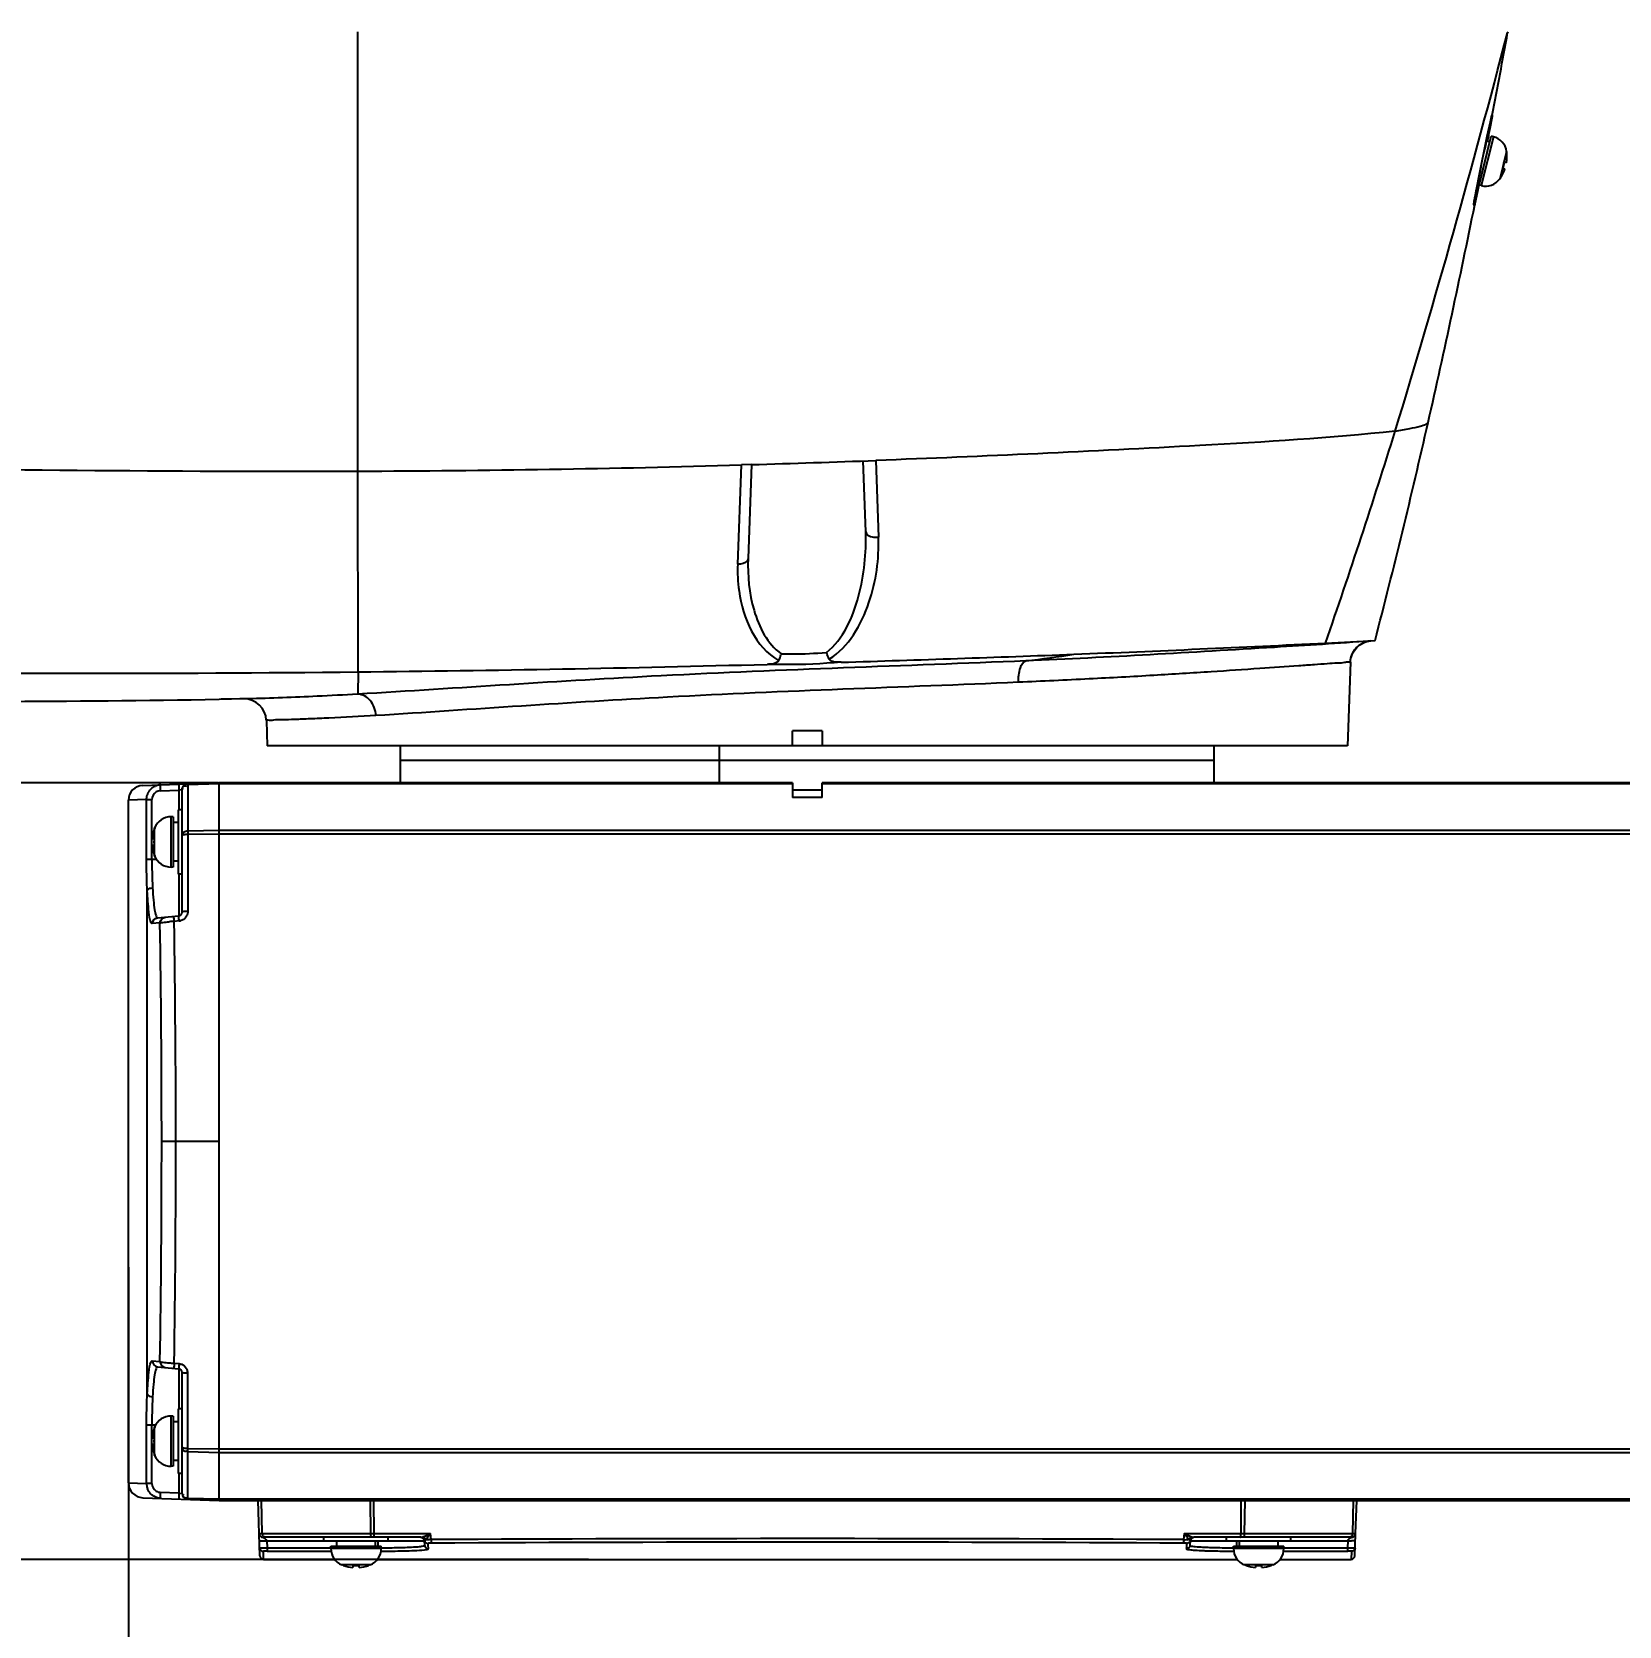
# Model space of a CAD drawing. Header units: millimetres. Extents: x 4086 to 8300, y 123 to 1549.
# Drawn here: x 6800.2 to 6864.6, y 948.4 to 1013.1 of the extents above; entities that cross this region are included whole.
import ezdxf

# ---------------------------------------------------------------- set-up
doc = ezdxf.new("R2010")
doc.units = ezdxf.units.MM
doc.layers.add('02___PRT_ALL_AXES', color=7, linetype='Continuous')
doc.layers.add('轮廓实线层', color=7, linetype='Continuous', lineweight=30)
doc.styles.add('思源黑', font='SourceHanSansCN-Normal.ttf')
doc.dimstyles.new('尺寸标注_3_10比例', dxfattribs={"dimtxt": 7, "dimasz": 6, "dimexe": 2, "dimexo": 1.5, "dimgap": 1, "dimtad": 1, "dimdec": 1, "dimlfac": 3.333333, "dimdsep": 46, "dimtxsty": '思源黑', "dimcen": 0.09, "dimadec": 0, "dimazin": 0, "dimtp": 0.01, "dimtm": 0.01, "dimtfac": 1, "dimtdec": 1, "dimtofl": 0, "dimtmove": 0, "dimatfit": 3, "dimfxl": 0, "dimtolj": 1, "dimarcsym": 0})

# ---------------------------------------------------------------- blocks, each defined once
blk = doc.blocks.new('*D2682')
at = {"layer": 'Defpoints', "color": 0}
for p in [(6600.596, 1170.284), (6687.992, 1170.284), (6899.744, 839.534)]:
    blk.add_point(p, dxfattribs=at)
at = {"layer": '轮廓实线层', "color": 0, "lineweight": -2}
for p, q in [((6686.492, 1170.284), (6598.596, 1170.284)), ((6600.596, 845.534), (6600.596, 1164.284)), ((6898.244, 839.534), (6598.596, 839.534))]:
    blk.add_line(p, q, dxfattribs=at)
at = {"layer": '轮廓实线层', "color": 0}
for points in [[(6601.596, 1164.284), (6599.596, 1164.284), (6600.596, 1170.284)], [(6599.596, 845.534), (6601.596, 845.534), (6600.596, 839.534)]]:
    blk.add_solid(points, dxfattribs=at)
at = {"layer": '轮廓实线层', "color": 0, "insert": (6595.97, 1004.909), "char_height": 7, "attachment_point": 5, "rotation": 90, "style": '思源黑'}
blk.add_mtext('\\A1;\\A1;1099.5', dxfattribs=at)
blk = doc.blocks.new('*D2683')
at = {"layer": 'Defpoints', "color": 0}
for p in [(6815.686, 951.141), (6795.23, 839.534), (6924.686, 839.534)]:
    blk.add_point(p, dxfattribs=at)
at = {"layer": '轮廓实线层', "color": 0, "lineweight": -2}
for p, q in [((6814.186, 951.141), (6793.23, 951.141)), ((6795.23, 945.141), (6795.23, 845.534)), ((6923.186, 839.534), (6793.23, 839.534))]:
    blk.add_line(p, q, dxfattribs=at)
at = {"layer": '轮廓实线层', "color": 0}
for points in [[(6796.23, 945.141), (6794.23, 945.141), (6795.23, 951.141)], [(6794.23, 845.534), (6796.23, 845.534), (6795.23, 839.534)]]:
    blk.add_solid(points, dxfattribs=at)
at = {"layer": '轮廓实线层', "color": 0, "insert": (6790.599, 897.943), "char_height": 7, "attachment_point": 5, "rotation": 90, "style": '思源黑'}
blk.add_mtext('\\A1;372', dxfattribs=at)
blk = doc.blocks.new('*D2684')
at = {"layer": 'Defpoints', "color": 0}
for p in [(6794.899, 982.634), (6809.269, 982.634), (6824.264, 951.141)]:
    blk.add_point(p, dxfattribs=at)
at = {"layer": '轮廓实线层', "color": 0, "lineweight": -2}
for p, q in [((6807.769, 982.634), (6792.899, 982.634)), ((6794.899, 957.141), (6794.899, 976.634)), ((6822.764, 951.141), (6792.899, 951.141))]:
    blk.add_line(p, q, dxfattribs=at)
at = {"layer": '轮廓实线层', "color": 0}
for points in [[(6795.899, 976.634), (6793.899, 976.634), (6794.899, 982.634)], [(6793.899, 957.141), (6795.899, 957.141), (6794.899, 951.141)]]:
    blk.add_solid(points, dxfattribs=at)
at = {"layer": '轮廓实线层', "color": 0, "insert": (6790.273, 966.887), "char_height": 7, "attachment_point": 5, "rotation": 90, "style": '思源黑'}
blk.add_mtext('\\A1;105', dxfattribs=at)
blk = doc.blocks.new('*D2685')
at = {"layer": 'Defpoints', "color": 0}
for p in [(6804.115, 964.485), (6696.644, 813.284), (6804.115, 795.681)]:
    blk.add_point(p, dxfattribs=at)
at = {"layer": '轮廓实线层', "color": 0, "lineweight": -2}
for p, q in [((6804.115, 962.985), (6804.115, 793.681)), ((6696.644, 811.784), (6696.644, 793.681)), ((6702.644, 795.681), (6798.115, 795.681))]:
    blk.add_line(p, q, dxfattribs=at)
at = {"layer": '轮廓实线层', "color": 0}
for points in [[(6702.644, 796.681), (6702.644, 794.681), (6696.644, 795.681)], [(6798.115, 794.681), (6798.115, 796.681), (6804.115, 795.681)]]:
    blk.add_solid(points, dxfattribs=at)
at = {"layer": '轮廓实线层', "color": 0, "insert": (6750.379, 800.312), "char_height": 7, "attachment_point": 5, "style": '思源黑'}
blk.add_mtext('\\A1;358.2', dxfattribs=at)
blk = doc.blocks.new('*D2687')
at = {"layer": 'Defpoints', "color": 0}
for p in [(6685.772, 959.684), (6655.001, 839.534), (6899.744, 839.534)]:
    blk.add_point(p, dxfattribs=at)
at = {"layer": '轮廓实线层', "color": 0, "lineweight": -2}
for p, q in [((6684.272, 959.684), (6653.001, 959.684)), ((6655.001, 953.684), (6655.001, 845.534)), ((6898.244, 839.534), (6653.001, 839.534))]:
    blk.add_line(p, q, dxfattribs=at)
at = {"layer": '轮廓实线层', "color": 0}
for points in [[(6656.001, 953.684), (6654.001, 953.684), (6655.001, 959.684)], [(6654.001, 845.534), (6656.001, 845.534), (6655.001, 839.534)]]:
    blk.add_solid(points, dxfattribs=at)
at = {"layer": '轮廓实线层', "color": 0, "insert": (6650.375, 899.609), "char_height": 7, "attachment_point": 5, "rotation": 90, "style": '思源黑'}
blk.add_mtext('\\A1;400.5', dxfattribs=at)

msp = doc.modelspace()

# ---------------------------------------------------------------- linework, layer by layer
for p, q in [((6813.413, 995.271), (6813.413, 1013.084)), ((6860.042, 1013.083), (6860.032, 1013.046)), ((6859.214, 1008.852), (6859.338, 1009.435)), ((6859.3, 1009.26), (6859.284, 1009.181)), ((6859.407, 1009.656), (6859.313, 1009.164)), ((6859.338, 1009.435), (6859.366, 1009.565)), ((6859.366, 1009.565), (6859.382, 1009.633)), ((6859.416, 1009.7), (6859.407, 1009.656)), ((6858.868, 1007.174), (6859.214, 1008.852)), ((6858.879, 1006.872), (6859.372, 1008.852)), ((6859.46, 1008.83), (6858.966, 1006.85)), ((6859.315, 1008.623), (6859.173, 1008.658)), ((6859.207, 1008.652), (6859.214, 1008.688)), ((6859.256, 1008.868), (6859.213, 1008.642)), ((6859.266, 1008.92), (6859.256, 1008.868)), ((6859.313, 1009.164), (6859.266, 1008.92)), ((6859.46, 1008.83), (6859.372, 1008.852)), ((6859.997, 1008.239), (6859.889, 1007.803)), ((6860.006, 1008.168), (6859.997, 1008.239)), ((6860.006, 1008.168), (6860.001, 1008.169)), ((6859.827, 1007.556), (6859.72, 1007.126)), ((6859.837, 1007.608), (6859.827, 1007.556)), ((6859.858, 1007.679), (6859.837, 1007.608)), ((6859.846, 1007.551), (6859.928, 1007.53)), ((6859.873, 1007.754), (6859.858, 1007.679)), ((6859.889, 1007.803), (6859.873, 1007.754)), ((6859.99, 1007.778), (6859.908, 1007.798)), ((6858.812, 1006.605), (6858.712, 1006.107)), ((6858.733, 1006.481), (6858.762, 1006.636)), ((6858.762, 1006.636), (6858.798, 1006.824)), ((6858.798, 1006.824), (6858.868, 1007.174)), ((6858.866, 1006.875), (6858.812, 1006.605)), ((6858.936, 1007.101), (6858.857, 1007.12)), ((6858.966, 1006.85), (6858.879, 1006.872)), ((6858.881, 1007.008), (6858.901, 1007.104)), ((6859.718, 1007.12), (6859.76, 1007.178)), ((6859.72, 1007.126), (6859.718, 1007.119)), ((6859.754, 1007.18), (6859.759, 1007.178)), ((6858.693, 1006.256), (6858.71, 1006.355)), ((6858.712, 1006.107), (6858.704, 1006.067)), ((6858.71, 1006.355), (6858.733, 1006.481)), ((6834.01, 992.814), (6833.91, 995.685)), ((6834.42, 995.703), (6834.528, 992.599)), ((6813.423, 987.133), (6813.413, 995.271)), ((6828.827, 991.494), (6828.968, 995.524)), ((6829.373, 995.535), (6828.973, 995.523)), ((6829.373, 995.535), (6829.24, 991.725)), ((6852.656, 988.3), (6854.436, 988.391)), ((6854.436, 988.391), (6854.661, 988.403)), ((6853.664, 987.523), (6853.545, 984.134)), ((6853.664, 987.523), (6853.672, 987.618)), ((6853.672, 987.618), (6853.697, 987.736)), ((6813.423, 987.133), (6813.413, 986.225)), ((6808.81, 986.034), (6807.787, 986.016)), ((6808.635, 986.031), (6807.881, 986.018)), ((6808.709, 986.032), (6808.635, 986.031)), ((6808.791, 986.034), (6808.709, 986.032)), ((6808.956, 986.037), (6808.791, 986.034)), ((6809.706, 985.165), (6809.742, 984.134)), ((6831.044, 984.134), (6831.044, 984.734)), ((6832.244, 984.734), (6831.044, 984.734)), ((6832.244, 984.734), (6832.244, 984.134)), ((6853.545, 984.134), (6809.742, 984.134)), ((6804.694, 982.525), (6805.409, 982.55)), ((6805.417, 982.311), (6806.157, 982.337)), ((6805.43, 982.551), (6806.478, 982.588)), ((6806.294, 982.35), (6806.157, 982.337)), ((6806.157, 982.337), (6806.157, 981.539)), ((6806.294, 977.385), (6806.294, 982.35)), ((6807.794, 982.634), (6806.525, 982.589)), ((6807.794, 982.592), (6806.525, 982.554)), ((6806.525, 982.589), (6806.525, 977.42)), ((6807.794, 953.534), (6807.794, 982.634)), ((6831.044, 982.634), (6807.794, 982.634)), ((6831.044, 982.592), (6807.794, 982.592)), ((6831.044, 982.634), (6831.044, 982.034)), ((6832.244, 982.334), (6831.044, 982.334)), ((6832.244, 982.034), (6831.044, 982.034)), ((6832.244, 982.034), (6832.244, 982.634)), ((6963.794, 982.634), (6832.244, 982.634)), ((6963.794, 982.592), (6832.244, 982.592)), ((6804.848, 981.951), (6804.115, 981.926)), ((6804.115, 954.242), (6804.115, 981.926)), ((6804.848, 979.518), (6804.848, 981.951)), ((6804.848, 981.951), (6805.066, 981.951)), ((6805.066, 979.518), (6805.066, 981.951)), ((6806.144, 978.929), (6806.144, 981.539)), ((6806.294, 981.539), (6806.144, 981.539)), ((6805.156, 980.744), (6805.151, 980.744)), ((6805.176, 979.657), (6805.176, 980.811)), ((6805.841, 979.214), (6805.841, 981.254)), ((6805.931, 981.254), (6805.841, 981.254)), ((6805.931, 981.254), (6805.931, 979.214)), ((6806.144, 981.018), (6805.931, 981.018)), ((6805.156, 980.361), (6805.072, 980.361)), ((6805.072, 980.106), (6805.156, 980.106)), ((6807.794, 980.7), (6806.525, 980.668)), ((6807.794, 980.545), (6806.525, 980.536)), ((6963.794, 980.7), (6807.794, 980.7)), ((6963.794, 980.545), (6807.794, 980.545)), ((6805.27, 979.518), (6804.848, 979.518)), ((6805.15, 979.724), (6805.156, 979.724)), ((6806.144, 979.449), (6805.931, 979.449)), ((6805.931, 979.214), (6805.841, 979.214)), ((6806.294, 978.929), (6806.144, 978.929)), ((6806.157, 978.929), (6806.157, 977.236)), ((6804.875, 957.851), (6804.875, 978.257)), ((6805.394, 976.949), (6805.078, 976.921)), ((6805.296, 977.161), (6806.157, 977.236)), ((6806.169, 977.03), (6805.969, 977.012)), ((6807.794, 968.084), (6805.463, 968.084)), ((6805.078, 959.186), (6805.393, 959.159)), ((6805.296, 958.947), (6806.157, 958.872)), ((6805.969, 959.095), (6806.169, 959.078)), ((6806.157, 958.872), (6806.157, 957.239)), ((6806.294, 953.818), (6806.294, 958.722)), ((6806.525, 953.578), (6806.525, 958.688)), ((6805.841, 954.914), (6805.841, 956.954)), ((6805.931, 956.954), (6805.841, 956.954)), ((6805.931, 956.954), (6805.931, 954.914)), ((6806.144, 954.629), (6806.144, 957.239)), ((6806.294, 957.239), (6806.144, 957.239)), ((6804.848, 954.216), (6804.848, 956.59)), ((6804.848, 956.59), (6805.23, 956.59)), ((6805.066, 954.216), (6805.066, 956.59)), ((6805.156, 956.444), (6805.151, 956.444)), ((6805.176, 955.357), (6805.176, 956.511)), ((6806.144, 956.718), (6805.931, 956.718)), ((6805.156, 956.061), (6805.072, 956.061)), ((6805.072, 955.806), (6805.156, 955.806)), ((6806.525, 955.632), (6807.794, 955.623)), ((6807.794, 955.623), (6963.794, 955.623)), ((6805.15, 955.424), (6805.156, 955.424)), ((6805.931, 954.914), (6805.841, 954.914)), ((6806.144, 955.149), (6805.931, 955.149)), ((6807.794, 955.467), (6806.525, 955.5)), ((6963.794, 955.467), (6807.794, 955.467)), ((6804.115, 954.242), (6804.848, 954.216)), ((6806.294, 954.629), (6806.144, 954.629)), ((6806.157, 954.629), (6806.157, 953.83)), ((6804.694, 953.642), (6807.794, 953.534)), ((6805.066, 954.216), (6804.848, 954.216)), ((6806.157, 953.83), (6805.417, 953.856)), ((6806.157, 953.83), (6806.294, 953.818)), ((6807.794, 953.576), (6806.525, 953.614)), ((6927.28, 953.576), (6807.794, 953.576)), ((6807.794, 953.534), (6927.28, 953.534)), ((6809.447, 951.286), (6809.369, 953.534)), ((6809.543, 952.184), (6809.507, 953.534)), ((6813.911, 953.534), (6813.927, 952.184)), ((6814.056, 953.534), (6814.06, 952.184)), ((6849.227, 952.184), (6849.232, 953.534)), ((6849.377, 953.534), (6849.361, 952.184)), ((6853.781, 953.534), (6853.744, 952.184)), ((6853.872, 952.184), (6853.919, 953.534)), ((6809.416, 952.184), (6816.365, 952.184)), ((6815.977, 952.034), (6809.572, 952.034)), ((6809.632, 951.994), (6809.658, 951.974)), ((6809.727, 951.891), (6809.737, 951.611)), ((6809.727, 951.891), (6816.115, 951.891)), ((6812.039, 951.884), (6812.039, 952.034)), ((6812.324, 951.581), (6812.324, 951.671)), ((6812.324, 951.671), (6814.364, 951.671)), ((6812.559, 951.671), (6812.559, 951.884)), ((6814.128, 951.671), (6814.128, 951.884)), ((6814.225, 951.891), (6814.225, 951.671)), ((6814.364, 951.581), (6814.364, 951.671)), ((6814.649, 951.884), (6814.649, 952.034)), ((6815.963, 952.034), (6816.019, 952.023)), ((6816.024, 952.043), (6816.055, 952.054)), ((6816.115, 951.909), (6816.115, 951.897)), ((6816.115, 951.897), (6816.115, 951.891)), ((6816.131, 951.706), (6816.115, 951.891)), ((6816.153, 951.92), (6816.173, 951.931)), ((6816.247, 952.132), (6816.365, 952.184)), ((6816.365, 952.184), (6816.254, 952.034)), ((6816.27, 951.724), (6816.262, 951.788)), ((6816.281, 951.569), (6816.27, 951.724)), ((6816.386, 951.942), (6816.365, 952.184)), ((6846.922, 952.184), (6846.901, 951.942)), ((6846.922, 952.184), (6853.872, 952.184)), ((6847.033, 952.034), (6846.961, 952.132)), ((6847.025, 951.788), (6847.015, 951.71)), ((6847.015, 951.71), (6847.015, 951.637)), ((6847.088, 951.962), (6847.062, 951.996)), ((6847.114, 951.931), (6847.088, 951.962)), ((6847.134, 951.92), (6847.114, 951.931)), ((6847.172, 951.891), (6847.156, 951.706)), ((6847.172, 951.903), (6847.172, 951.909)), ((6847.172, 951.891), (6847.172, 951.903)), ((6847.172, 951.891), (6853.561, 951.891)), ((6847.288, 952.036), (6847.31, 952.034)), ((6853.716, 952.034), (6847.31, 952.034)), ((6848.639, 951.884), (6848.639, 952.034)), ((6848.924, 951.671), (6850.964, 951.671)), ((6848.924, 951.581), (6848.924, 951.671)), ((6849.062, 951.671), (6849.062, 951.891)), ((6849.159, 951.671), (6849.159, 951.884)), ((6850.728, 951.671), (6850.728, 951.884)), ((6850.964, 951.581), (6850.964, 951.671)), ((6851.249, 951.884), (6851.249, 952.034)), ((6853.561, 951.891), (6853.551, 951.611)), ((6853.84, 951.286), (6853.871, 952.176)), ((6809.436, 951.613), (6809.456, 951.542)), ((6809.597, 951.141), (6809.586, 951.468)), ((6809.597, 951.141), (6812.488, 951.141)), ((6809.736, 951.474), (6812.324, 951.474)), ((6809.737, 951.611), (6812.324, 951.611)), ((6814.364, 951.581), (6812.324, 951.581)), ((6814.199, 951.141), (6849.088, 951.141)), ((6847.015, 951.637), (6847.006, 951.569)), ((6850.964, 951.581), (6848.924, 951.581)), ((6850.799, 951.141), (6853.69, 951.141)), ((6850.964, 951.611), (6853.551, 951.611)), ((6850.964, 951.474), (6853.552, 951.474)), ((6853.702, 951.468), (6853.69, 951.141)), ((6853.852, 951.613), (6853.828, 951.537)), ((6812.834, 950.89), (6812.767, 950.916)), ((6812.77, 950.916), (6812.767, 950.916)), ((6813.921, 950.916), (6812.77, 950.916)), ((6812.834, 950.896), (6812.834, 950.891)), ((6813.216, 950.896), (6813.216, 950.812)), ((6813.471, 950.812), (6813.471, 950.896)), ((6813.921, 950.916), (6813.854, 950.89)), ((6813.854, 950.89), (6813.854, 950.896)), ((6849.37, 950.916), (6849.367, 950.916)), ((6849.434, 950.89), (6849.367, 950.916)), ((6850.521, 950.916), (6849.37, 950.916)), ((6849.434, 950.896), (6849.434, 950.891)), ((6849.816, 950.896), (6849.816, 950.812)), ((6850.071, 950.812), (6850.071, 950.896)), ((6850.521, 950.916), (6850.454, 950.89)), ((6850.454, 950.89), (6850.454, 950.896))]:
    msp.add_line(p, q)
for points in [[(6859.382, 1009.633), (6859.389, 1009.666), (6859.392, 1009.678), (6859.395, 1009.689), (6859.397, 1009.697), (6859.398, 1009.703), (6859.398, 1009.703)], [(6858.667, 1006.074), (6858.667, 1006.075), (6858.668, 1006.08), (6858.668, 1006.09), (6858.67, 1006.106), (6858.673, 1006.125), (6858.676, 1006.15), (6858.681, 1006.18), (6858.686, 1006.215), (6858.693, 1006.256)], [(6853.697, 987.736), (6853.736, 987.847), (6853.788, 987.949), (6853.851, 988.042)], [(6853.851, 988.042), (6853.922, 988.124), (6854.001, 988.194), (6854.083, 988.253), (6854.168, 988.3)], [(6854.168, 988.3), (6854.253, 988.336), (6854.335, 988.362), (6854.41, 988.379), (6854.46, 988.386), (6854.479, 988.388), (6854.483, 988.388)], [(6816.125, 951.91), (6816.137, 951.913), (6816.153, 951.92)], [(6847.232, 952.054), (6847.261, 952.044), (6847.288, 952.036)]]:
    msp.add_lwpolyline(points)
for centre, radius, start, end in [((6465.421, 1115.559), 407.709, 343.07875, 345.4375), ((6530.326, 1072.347), 335, 349.22182, 349.80557), ((6803.514, 1019.698), 56.776, 349.27477, 349.63067), ((6995.67, 980.133), 139.445, 168.15146, 168.39359), ((7001.753, 978.89), 145.654, 167.99709, 168.16454), ((6744.084, 1030.901), 117.254, 349.07931, 349.30013), ((6859.285, 1008.131), 0.72, 8.61986, 76), ((6858.514, 1008.014), 1.495, 350.89378, 5.95213), ((6926.6, 993.523), 69.095, 168.49104, 168.66971), ((6943.629, 990.057), 86.472, 168.29517, 168.4914), ((6858.514, 1008.014), 1.495, 326.04787, 341.10622), ((6858.514, 1008.014), 1.411, 340.81427, 351.18573), ((6880.167, 1002.555), 21.79, 169.14052, 170.07155), ((6904.905, 997.851), 46.972, 168.64666, 169.19075), ((6811.923, 1016.551), 47.918, 347.88003, 348.5122), ((6859.14, 1007.549), 0.72, 256, 323.38014), ((6497.528, 1078.891), 368.445, 347.19642, 348.60021), ((6582.497, 1059.305), 281.248, 345.39835, 347.2514), ((6577.955, 1083.296), 290.663, 340.92386, 342.70659), ((6808.245, 1701.966), 706.747, 271.713122, 272.122802), ((6811.64, 1584.368), 589.1, 270.172404, 271.686071), ((6805.473, 1931.736), 944.615, 272.243621, 272.863077), ((6803.108, 1944.904), 957.827, 267.858179, 270.617003), ((6803.329, 1993.03), 1005.948, 270.574893, 271.519725), ((6804.019, 1968.158), 981.065, 271.693792, 272.245241), ((6830.769, 1064.684), 77.722, 277.19332, 278.64623), ((6797.348, 1618.586), 632.655, 269.315892, 270.945416), ((6808.806, 985.134), 0.9, 2.02061, 90.99521), ((6804.715, 981.926), 0.6, 92, 180), ((6805.452, 981.941), 0.611, 98.23668, 113.58136), ((6805.451, 981.95), 0.602, 92.01542, 98.24353), ((6806.534, 982.35), 0.24, 92, 180), ((6805.437, 981.951), 0.589, 175.77926, 179.97527), ((6806.561, 980.234), 1.495, 157.38014, 175.10622), ((6805.841, 980.534), 0.72, 90, 157.38021), ((6806.561, 980.234), 1.495, 184.89378, 202.61986), ((6806.561, 980.234), 1.411, 174.81427, 185.18573), ((6830.656, 979.517), 25.59, 179.99782, 180.88593), ((6805.841, 979.934), 0.72, 202.61979, 269.99977), ((6826.152, 979.422), 21.085, 180.81767, 182.85001), ((6218.134, 967.92), 587.329, 0.015933, 0.880808), ((6806.54, 967.424), 9.605, 93.40398, 94.62604), ((6226.017, 967.921), 580.022, 0.016125, 0.898123), ((6806.144, 977.385), 0.15, 275, 0), ((6806.124, 977.454), 0.427, 276.06072, 283.5066), ((6218.173, 968.246), 587.29, 359.113424, 359.984203), ((6226.051, 968.246), 579.989, 359.096017, 359.984008), ((6806.709, 971.097), 12.025, 265.48173, 266.46736), ((6806.144, 958.722), 0.15, 0, 85), ((6806.055, 958.663), 0.471, 12.67753, 21.81239), ((6806.036, 958.659), 0.49, 3.39672, 12.72997), ((6826.131, 956.686), 21.064, 177.14495, 179.18313), ((6830.662, 956.591), 25.596, 179.1143, 180.00219), ((6805.841, 956.234), 0.72, 90, 157.38021), ((6806.561, 955.934), 1.495, 157.38014, 175.10622), ((6806.561, 955.934), 1.495, 184.89378, 202.61986), ((6806.561, 955.934), 1.411, 174.81427, 185.18573), ((6805.841, 955.634), 0.72, 202.61979, 269.99977), ((6804.715, 954.242), 0.6, 180, 267.99994), ((6805.438, 954.216), 0.59, 180.00635, 183.97647), ((6805.451, 954.217), 0.603, 184.00488, 201.65979), ((6806.534, 953.818), 0.24, 180, 268), ((6809.572, 952.19), 0.156, 182, 270), ((6809.616, 954.897), 3.008, 269.25459, 270.8938), ((6809.616, 955.103), 3.213, 270.8463, 271.98747), ((6815.96, 951.878), 0.156, 5, 90), ((6813.433, 958.585), 7.04, 292.62012, 293.03906), ((6816.673, 944.408), 7.539, 93.38142, 93.80683), ((6814.33, 956.492), 4.763, 292.96166, 293.72891), ((6816.539, 946.65), 5.294, 92.53731, 93.36371), ((6816.535, 946.735), 5.209, 91.84037, 92.53171), ((6831.644, -2016.071), 2968.052, 89.705476, 90.294536), ((6831.644, -2033.235), 2985.072, 89.707393, 90.29262), ((6826.498, 937.118), 25.379, 36.2675, 36.41541), ((6850.38, 954.532), 4.176, 216.74154, 217.39091), ((6847.327, 951.878), 0.156, 90, 175), ((6853.672, 955.103), 3.213, 268.01252, 269.15349), ((6853.672, 954.899), 3.01, 269.10628, 270.74056), ((6853.716, 952.19), 0.156, 270, 358), ((6809.597, 951.291), 0.15, 182.00002, 270), ((6813.044, 951.581), 0.72, 180, 247.38014), ((6813.644, 951.581), 0.72, 292.61986, 0), ((6849.045, 996.225), 44.751, 269.35001, 269.84303), ((6849.644, 951.581), 0.72, 180, 247.38014), ((6850.244, 951.581), 0.72, 292.61986, 0), ((6853.554, 948.42), 3.054, 88.63691, 90.03477), ((6853.69, 951.291), 0.15, 270, 357.99998), ((6813.344, 952.301), 1.495, 250.04787, 265.10622), ((6813.344, 952.301), 1.411, 264.81427, 275.18573), ((6813.344, 952.301), 1.495, 274.89378, 289.95213), ((6849.944, 952.301), 1.495, 250.04787, 265.10622), ((6849.944, 952.301), 1.411, 264.81427, 275.18573), ((6849.944, 952.301), 1.495, 274.89378, 289.95213)]:
    msp.add_arc(centre, radius, start, end)
for points, knots in [([(6859.371, 1009.585), (6859.366, 1009.564), (6859.342, 1009.455), (6859.319, 1009.347), (6859.3, 1009.26)], [0, 0, 0, 0, 0.198321, 1, 1, 1, 1]), ([(6859.363, 1009.478), (6859.377, 1009.556), (6859.431, 1009.833), (6859.38, 1009.628), (6859.371, 1009.585)], [0, 0, 0, 0, 0.643509, 1, 1, 1, 1]), ([(6858.67, 1006.109), (6858.668, 1006.093), (6858.667, 1006.001), (6858.693, 1006.136), (6858.702, 1006.176)], [0, 0, 0, 0, 0.295347, 1, 1, 1, 1]), ([(6858.702, 1006.176), (6858.707, 1006.196), (6858.732, 1006.301), (6858.755, 1006.406), (6858.773, 1006.49)], [0, 0, 0, 0, 0.196613, 1, 1, 1, 1]), ([(6855.479, 996.892), (6855.678, 996.925), (6856.014, 996.985), (6856.444, 997.076), (6856.675, 997.148), (6856.804, 997.206), (6856.811, 997.241)], [0, 0, 0, 0, 0.436107, 0.743796, 0.924268, 1, 1, 1, 1]), ([(6855.479, 996.892), (6852.844, 996.608), (6845.822, 996.198), (6838.801, 995.865), (6834.424, 995.704)], [0, 0, 0, 0, 0.376917, 1, 1, 1, 1]), ([(6768.296, 996.111), (6775.751, 995.795), (6790.789, 995.385), (6805.832, 995.253), (6813.413, 995.271)], [0, 0, 0, 0, 0.496033, 1, 1, 1, 1]), ([(6832.42, 987.919), (6833.109, 988.46), (6833.865, 990.206), (6834.041, 991.939), (6834.01, 992.814)], [0, 0, 0, 0, 0.50025, 1, 1, 1, 1]), ([(6832.534, 987.65), (6833.325, 988.142), (6834.314, 989.885), (6834.556, 991.704), (6834.524, 992.599)], [0, 0, 0, 0, 0.50998, 1, 1, 1, 1]), ([(6834.01, 992.814), (6834.011, 992.781), (6834.112, 992.594), (6834.361, 992.583), (6834.524, 992.599)], [0, 0, 0, 0, 0.167627, 1, 1, 1, 1]), ([(6828.821, 991.494), (6828.807, 991.132), (6828.858, 989.711), (6829.536, 988.122), (6830.477, 987.587)], [0, 0, 0, 0, 0.250584, 1, 1, 1, 1]), ([(6829.24, 991.725), (6829.239, 991.695), (6829.163, 991.532), (6828.959, 991.496), (6828.821, 991.494)], [0, 0, 0, 0, 0.182243, 1, 1, 1, 1]), ([(6829.24, 991.725), (6829.216, 991.022), (6829.338, 989.628), (6830.021, 988.265), (6830.584, 987.858)], [0, 0, 0, 0, 0.503029, 1, 1, 1, 1]), ([(6830.584, 987.858), (6830.732, 987.855), (6831.344, 987.854), (6831.957, 987.882), (6832.42, 987.919)], [0, 0, 0, 0, 0.241457, 1, 1, 1, 1]), ([(6854.487, 988.388), (6853.186, 988.283), (6848.524, 988.002), (6843.863, 987.714), (6840.502, 987.574)], [0, 0, 0, 0, 0.279544, 1, 1, 1, 1]), ([(6840.502, 987.574), (6835.573, 987.368), (6826.534, 987.102), (6817.513, 986.473), (6813.413, 986.225)], [0, 0, 0, 0, 0.54565, 1, 1, 1, 1]), ([(6833.011, 987.521), (6832.248, 987.454), (6831.246, 987.412), (6830.245, 987.428), (6830.01, 987.436)], [0, 0, 0, 0, 0.764691, 1, 1, 1, 1]), ([(6840.207, 986.708), (6840.203, 986.906), (6840.22, 987.198), (6840.386, 987.553), (6840.502, 987.574)], [0, 0, 0, 0, 0.628397, 1, 1, 1, 1]), ([(6853.664, 987.523), (6853.663, 987.503), (6853.538, 987.542), (6853.406, 987.487), (6853.088, 987.49), (6852.691, 987.451), (6852.166, 987.418), (6851.257, 987.353), (6849.861, 987.257), (6847.904, 987.123), (6845.598, 986.978), (6842.994, 986.836), (6841.163, 986.75), (6840.207, 986.708)], [0, 0, 0, 0, 0.004411, 0.017575, 0.039394, 0.069771, 0.108579, 0.155571, 0.273, 0.419632, 0.592201, 0.787079, 1, 1, 1, 1]), ([(6840.207, 986.708), (6835.462, 986.502), (6826.766, 986.238), (6818.089, 985.606), (6814.148, 985.357)], [0, 0, 0, 0, 0.546027, 1, 1, 1, 1]), ([(6813.413, 986.225), (6812.862, 986.195), (6811.377, 986.117), (6809.891, 986.06), (6808.956, 986.037)], [0, 0, 0, 0, 0.370804, 1, 1, 1, 1]), ([(6814.148, 985.357), (6814.138, 985.575), (6814.006, 985.995), (6813.601, 986.224), (6813.413, 986.225)], [0, 0, 0, 0, 0.538258, 1, 1, 1, 1]), ([(6814.148, 985.357), (6813.514, 985.321), (6812.624, 985.275), (6811.524, 985.224), (6810.891, 985.203), (6810.401, 985.175), (6810.032, 985.19), (6809.841, 985.14), (6809.72, 985.185), (6809.706, 985.165)], [0, 0, 0, 0, 0.428707, 0.600918, 0.743392, 0.855032, 0.935289, 0.98375, 1, 1, 1, 1]), ([(6805.417, 982.311), (6805.415, 982.368), (6805.431, 982.422), (6805.406, 982.55), (6805.43, 982.551)], [0, 0, 0, 0, 0.70291, 1, 1, 1, 1]), ([(6806.169, 982.577), (6806.146, 982.576), (6806.171, 982.448), (6806.155, 982.394), (6806.157, 982.337)], [0, 0, 0, 0, 0.297091, 1, 1, 1, 1]), ([(6806.294, 982.347), (6806.294, 982.396), (6806.308, 982.509), (6806.438, 982.524), (6806.478, 982.498)], [0, 0, 0, 0, 0.506726, 1, 1, 1, 1]), ([(6806.525, 980.536), (6806.47, 980.535), (6806.409, 980.527), (6806.294, 980.51), (6806.294, 980.485)], [0, 0, 0, 0, 0.684548, 1, 1, 1, 1]), ([(6806.525, 980.668), (6806.471, 980.666), (6806.399, 980.66), (6806.309, 980.59), (6806.34, 980.544), (6806.356, 980.529)], [0, 0, 0, 0, 0.565881, 0.769349, 1, 1, 1, 1]), ([(6804.875, 978.257), (6804.87, 978.356), (6804.854, 978.776), (6804.848, 979.196), (6804.848, 979.518)], [0, 0, 0, 0, 0.235596, 1, 1, 1, 1]), ([(6804.875, 978.257), (6804.877, 978.271), (6804.925, 978.348), (6805.022, 978.367), (6805.093, 978.372)], [0, 0, 0, 0, 0.17256, 1, 1, 1, 1]), ([(6805.038, 976.955), (6804.964, 977.084), (6804.933, 977.541), (6804.888, 977.968), (6804.875, 978.257)], [0, 0, 0, 0, 0.340335, 1, 1, 1, 1]), ([(6805.093, 978.374), (6805.101, 978.205), (6805.12, 977.912), (6805.167, 977.514), (6805.205, 977.306), (6805.263, 977.158), (6805.296, 977.161)], [0, 0, 0, 0, 0.406818, 0.720341, 0.918803, 1, 1, 1, 1]), ([(6805.078, 976.921), (6805.071, 976.921), (6805.053, 976.93), (6805.043, 976.945), (6805.038, 976.955)], [0, 0, 0, 0, 0.399331, 1, 1, 1, 1]), ([(6805.394, 976.949), (6805.4, 976.953), (6805.422, 976.958), (6805.442, 976.962), (6805.456, 976.964)], [0, 0, 0, 0, 0.354602, 1, 1, 1, 1]), ([(6805.456, 976.964), (6805.475, 976.967), (6805.578, 976.982), (6805.681, 976.991), (6805.765, 976.998)], [0, 0, 0, 0, 0.185133, 1, 1, 1, 1]), ([(6805.969, 977.012), (6805.965, 977.061), (6805.984, 977.107), (6805.938, 977.217), (6805.957, 977.218)], [0, 0, 0, 0, 0.7175, 1, 1, 1, 1]), ([(6806.156, 977.223), (6806.156, 977.226), (6806.157, 977.229), (6806.156, 977.236), (6806.157, 977.236)], [0, 0, 0, 0, 0.743948, 1, 1, 1, 1]), ([(6806.169, 977.03), (6806.165, 977.084), (6806.16, 977.149), (6806.156, 977.213), (6806.156, 977.223)], [0, 0, 0, 0, 0.848999, 1, 1, 1, 1]), ([(6806.348, 977.091), (6806.329, 977.079), (6806.289, 977.058), (6806.246, 977.044), (6806.224, 977.039)], [0, 0, 0, 0, 0.500015, 1, 1, 1, 1]), ([(6806.525, 977.42), (6806.471, 977.419), (6806.415, 977.407), (6806.294, 977.409), (6806.294, 977.385)], [0, 0, 0, 0, 0.697241, 1, 1, 1, 1]), ([(6804.875, 957.851), (6804.888, 958.141), (6804.934, 958.568), (6804.963, 959.027), (6805.039, 959.155)], [0, 0, 0, 0, 0.661717, 1, 1, 1, 1]), ([(6805.039, 959.155), (6805.044, 959.164), (6805.054, 959.179), (6805.071, 959.187), (6805.078, 959.186)], [0, 0, 0, 0, 0.5963, 1, 1, 1, 1]), ([(6805.296, 958.947), (6805.263, 958.95), (6805.206, 958.802), (6805.167, 958.594), (6805.12, 958.197), (6805.102, 957.904), (6805.093, 957.735)], [0, 0, 0, 0, 0.08131, 0.279877, 0.593293, 1, 1, 1, 1]), ([(6805.393, 959.159), (6805.399, 959.155), (6805.421, 959.15), (6805.442, 959.145), (6805.456, 959.143)], [0, 0, 0, 0, 0.353723, 1, 1, 1, 1]), ([(6805.456, 959.143), (6805.475, 959.14), (6805.577, 959.126), (6805.679, 959.116), (6805.762, 959.11)], [0, 0, 0, 0, 0.185637, 1, 1, 1, 1]), ([(6805.969, 959.095), (6805.964, 959.046), (6805.983, 959), (6805.937, 958.891), (6805.956, 958.889)], [0, 0, 0, 0, 0.717602, 1, 1, 1, 1]), ([(6806.169, 959.078), (6806.165, 959.023), (6806.16, 958.959), (6806.157, 958.894), (6806.156, 958.885)], [0, 0, 0, 0, 0.84879, 1, 1, 1, 1]), ([(6806.156, 958.885), (6806.156, 958.881), (6806.157, 958.878), (6806.156, 958.872), (6806.157, 958.872)], [0, 0, 0, 0, 0.744036, 1, 1, 1, 1]), ([(6806.525, 958.688), (6806.471, 958.688), (6806.415, 958.7), (6806.294, 958.698), (6806.294, 958.722)], [0, 0, 0, 0, 0.697077, 1, 1, 1, 1]), ([(6804.848, 956.59), (6804.848, 956.911), (6804.854, 957.332), (6804.87, 957.752), (6804.875, 957.851)], [0, 0, 0, 0, 0.764404, 1, 1, 1, 1]), ([(6806.525, 955.632), (6806.47, 955.632), (6806.409, 955.64), (6806.293, 955.658), (6806.294, 955.683)], [0, 0, 0, 0, 0.685519, 1, 1, 1, 1]), ([(6806.294, 955.674), (6806.294, 955.633), (6806.319, 955.53), (6806.437, 955.524), (6806.478, 955.546)], [0, 0, 0, 0, 0.470125, 1, 1, 1, 1]), ([(6805.43, 953.616), (6805.406, 953.617), (6805.431, 953.745), (6805.415, 953.8), (6805.417, 953.856)], [0, 0, 0, 0, 0.29709, 1, 1, 1, 1]), ([(6806.16, 953.625), (6806.161, 953.617), (6806.163, 953.607), (6806.166, 953.591), (6806.169, 953.59)], [0, 0, 0, 0, 0.719144, 1, 1, 1, 1]), ([(6806.326, 953.717), (6806.326, 953.726), (6806.333, 953.749), (6806.347, 953.768), (6806.356, 953.778)], [0, 0, 0, 0, 0.427843, 1, 1, 1, 1]), ([(6809.426, 951.907), (6809.426, 951.893), (6809.505, 951.9), (6809.54, 951.89), (6809.577, 951.89)], [0, 0, 0, 0, 0.272588, 1, 1, 1, 1]), ([(6809.572, 952.034), (6809.58, 952.034), (6809.598, 952.014), (6809.619, 952.004), (6809.632, 951.994)], [0, 0, 0, 0, 0.322944, 1, 1, 1, 1]), ([(6809.605, 952.054), (6809.61, 952.054), (6809.624, 952.058), (6809.634, 952.067), (6809.64, 952.073)], [0, 0, 0, 0, 0.422235, 1, 1, 1, 1]), ([(6809.658, 951.974), (6809.67, 951.965), (6809.692, 951.947), (6809.712, 951.926), (6809.719, 951.914)], [0, 0, 0, 0, 0.517091, 1, 1, 1, 1]), ([(6809.719, 951.914), (6809.721, 951.911), (6809.725, 951.903), (6809.727, 951.895), (6809.727, 951.891)], [0, 0, 0, 0, 0.513889, 1, 1, 1, 1]), ([(6813.927, 952.184), (6813.927, 952.15), (6813.928, 952.117), (6813.947, 952.042), (6813.966, 952.065), (6813.969, 952.073)], [0, 0, 0, 0, 0.654666, 0.838519, 1, 1, 1, 1]), ([(6814.06, 952.184), (6814.06, 952.156), (6814.072, 952.127), (6814.052, 952.055), (6814.068, 952.055)], [0, 0, 0, 0, 0.644049, 1, 1, 1, 1]), ([(6814.068, 952.055), (6814.069, 952.055), (6814.07, 952.065), (6814.072, 952.069), (6814.072, 952.074)], [0, 0, 0, 0, 0.251387, 1, 1, 1, 1]), ([(6815.339, 951.627), (6815.45, 951.631), (6815.638, 951.641), (6815.904, 951.653), (6816.024, 951.68), (6816.133, 951.687), (6816.131, 951.706)], [0, 0, 0, 0, 0.416149, 0.729644, 0.927365, 1, 1, 1, 1]), ([(6815.977, 952.034), (6815.984, 952.034), (6816, 952.036), (6816.016, 952.04), (6816.024, 952.043)], [0, 0, 0, 0, 0.4409, 1, 1, 1, 1]), ([(6816.02, 952.027), (6816.013, 952.029), (6815.999, 952.033), (6815.984, 952.034), (6815.977, 952.034)], [0, 0, 0, 0, 0.51079, 1, 1, 1, 1]), ([(6816.019, 952.022), (6816.032, 952.017), (6816.056, 952.004), (6816.076, 951.985), (6816.084, 951.974)], [0, 0, 0, 0, 0.49947, 1, 1, 1, 1]), ([(6816.055, 952.054), (6816.069, 952.058), (6816.098, 952.069), (6816.126, 952.081), (6816.141, 952.087)], [0, 0, 0, 0, 0.486226, 1, 1, 1, 1]), ([(6816.105, 952.025), (6816.097, 952.031), (6816.081, 952.042), (6816.064, 952.051), (6816.055, 952.054)], [0, 0, 0, 0, 0.52294, 1, 1, 1, 1]), ([(6816.084, 951.974), (6816.092, 951.964), (6816.104, 951.943), (6816.112, 951.92), (6816.115, 951.909)], [0, 0, 0, 0, 0.512696, 1, 1, 1, 1]), ([(6816.173, 951.931), (6816.167, 951.949), (6816.147, 951.984), (6816.12, 952.012), (6816.105, 952.025)], [0, 0, 0, 0, 0.49321, 1, 1, 1, 1]), ([(6816.125, 951.91), (6816.122, 951.91), (6816.12, 951.909), (6816.115, 951.909), (6816.115, 951.909)], [0, 0, 0, 0, 0.737175, 1, 1, 1, 1]), ([(6816.115, 951.909), (6816.117, 951.896), (6816.126, 951.871), (6816.141, 951.849), (6816.15, 951.839)], [0, 0, 0, 0, 0.488582, 1, 1, 1, 1]), ([(6816.131, 951.706), (6816.132, 951.695), (6816.138, 951.671), (6816.148, 951.649), (6816.155, 951.638)], [0, 0, 0, 0, 0.485326, 1, 1, 1, 1]), ([(6816.15, 951.839), (6816.156, 951.832), (6816.17, 951.819), (6816.186, 951.809), (6816.194, 951.805)], [0, 0, 0, 0, 0.501608, 1, 1, 1, 1]), ([(6816.254, 952.034), (6816.24, 952.015), (6816.214, 951.98), (6816.186, 951.946), (6816.173, 951.931)], [0, 0, 0, 0, 0.535446, 1, 1, 1, 1]), ([(6816.212, 952.085), (6816.208, 952.089), (6816.2, 952.096), (6816.192, 952.103), (6816.188, 952.106)], [0, 0, 0, 0, 0.504741, 1, 1, 1, 1]), ([(6816.194, 951.805), (6816.205, 951.799), (6816.227, 951.791), (6816.25, 951.788), (6816.262, 951.788)], [0, 0, 0, 0, 0.514023, 1, 1, 1, 1]), ([(6816.254, 952.034), (6816.248, 952.043), (6816.234, 952.06), (6816.22, 952.077), (6816.212, 952.085)], [0, 0, 0, 0, 0.487817, 1, 1, 1, 1]), ([(6816.399, 951.798), (6816.366, 951.797), (6816.338, 951.785), (6816.261, 951.802), (6816.262, 951.788)], [0, 0, 0, 0, 0.701802, 1, 1, 1, 1]), ([(6816.386, 951.942), (6816.386, 951.925), (6816.392, 951.88), (6816.374, 951.816), (6816.399, 951.798)], [0, 0, 0, 0, 0.359173, 1, 1, 1, 1]), ([(6846.901, 951.942), (6846.901, 951.925), (6846.895, 951.88), (6846.913, 951.816), (6846.888, 951.798)], [0, 0, 0, 0, 0.359056, 1, 1, 1, 1]), ([(6846.958, 951.796), (6846.947, 951.796), (6846.924, 951.797), (6846.901, 951.797), (6846.888, 951.798)], [0, 0, 0, 0, 0.475321, 1, 1, 1, 1]), ([(6846.901, 951.942), (6846.92, 951.941), (6846.978, 951.936), (6847.039, 951.945), (6847.076, 951.932)], [0, 0, 0, 0, 0.330907, 1, 1, 1, 1]), ([(6847.025, 951.788), (6847.026, 951.795), (6846.989, 951.79), (6846.975, 951.795), (6846.958, 951.796)], [0, 0, 0, 0, 0.279967, 1, 1, 1, 1]), ([(6847.093, 951.805), (6847.082, 951.799), (6847.06, 951.791), (6847.037, 951.788), (6847.025, 951.788)], [0, 0, 0, 0, 0.514023, 1, 1, 1, 1]), ([(6847.033, 952.034), (6847.039, 952.043), (6847.053, 952.061), (6847.068, 952.077), (6847.076, 952.085)], [0, 0, 0, 0, 0.494489, 1, 1, 1, 1]), ([(6847.076, 952.085), (6847.079, 952.089), (6847.087, 952.096), (6847.095, 952.103), (6847.099, 952.106)], [0, 0, 0, 0, 0.50837, 1, 1, 1, 1]), ([(6847.134, 951.835), (6847.128, 951.828), (6847.115, 951.817), (6847.1, 951.808), (6847.093, 951.805)], [0, 0, 0, 0, 0.501537, 1, 1, 1, 1]), ([(6847.114, 951.931), (6847.12, 951.949), (6847.14, 951.984), (6847.167, 952.012), (6847.182, 952.025)], [0, 0, 0, 0, 0.489031, 1, 1, 1, 1]), ([(6847.156, 951.706), (6847.155, 951.695), (6847.149, 951.671), (6847.139, 951.649), (6847.132, 951.638)], [0, 0, 0, 0, 0.485326, 1, 1, 1, 1]), ([(6847.162, 951.91), (6847.158, 951.91), (6847.148, 951.913), (6847.139, 951.917), (6847.134, 951.92)], [0, 0, 0, 0, 0.420578, 1, 1, 1, 1]), ([(6847.172, 951.909), (6847.17, 951.895), (6847.16, 951.868), (6847.144, 951.845), (6847.134, 951.835)], [0, 0, 0, 0, 0.488693, 1, 1, 1, 1]), ([(6847.156, 951.706), (6847.155, 951.696), (6847.204, 951.683), (6847.231, 951.677), (6847.257, 951.674)], [0, 0, 0, 0, 0.277088, 1, 1, 1, 1]), ([(6847.172, 951.909), (6847.172, 951.909), (6847.167, 951.909), (6847.165, 951.91), (6847.162, 951.91)], [0, 0, 0, 0, 0.262935, 1, 1, 1, 1]), ([(6847.182, 952.025), (6847.19, 952.031), (6847.206, 952.042), (6847.223, 952.051), (6847.232, 952.054)], [0, 0, 0, 0, 0.519938, 1, 1, 1, 1]), ([(6847.257, 951.674), (6847.296, 951.668), (6847.528, 951.643), (6847.761, 951.634), (6847.955, 951.627)], [0, 0, 0, 0, 0.168586, 1, 1, 1, 1]), ([(6849.212, 952.034), (6849.219, 952.034), (6849.222, 952.07), (6849.225, 952.088), (6849.225, 952.107)], [0, 0, 0, 0, 0.259017, 1, 1, 1, 1]), ([(6849.225, 952.107), (6849.225, 952.114), (6849.225, 952.13), (6849.224, 952.145), (6849.223, 952.154)], [0, 0, 0, 0, 0.466725, 1, 1, 1, 1]), ([(6849.361, 952.184), (6849.361, 952.15), (6849.359, 952.117), (6849.34, 952.042), (6849.322, 952.065), (6849.319, 952.073)], [0, 0, 0, 0, 0.654666, 0.838519, 1, 1, 1, 1]), ([(6853.561, 951.891), (6853.566, 951.947), (6853.645, 951.987), (6853.7, 952.025), (6853.712, 952.031)], [0, 0, 0, 0, 0.807551, 1, 1, 1, 1]), ([(6853.683, 952.054), (6853.677, 952.054), (6853.664, 952.058), (6853.653, 952.067), (6853.648, 952.073)], [0, 0, 0, 0, 0.422235, 1, 1, 1, 1]), ([(6853.862, 951.907), (6853.862, 951.893), (6853.783, 951.9), (6853.748, 951.89), (6853.71, 951.89)], [0, 0, 0, 0, 0.272601, 1, 1, 1, 1]), ([(6809.436, 951.613), (6809.436, 951.605), (6809.483, 951.618), (6809.56, 951.598), (6809.666, 951.61), (6809.737, 951.611)], [0, 0, 0, 0, 0.076693, 0.293122, 1, 1, 1, 1]), ([(6809.457, 951.542), (6809.463, 951.531), (6809.479, 951.51), (6809.499, 951.495), (6809.511, 951.488)], [0, 0, 0, 0, 0.499862, 1, 1, 1, 1]), ([(6809.511, 951.488), (6809.522, 951.482), (6809.547, 951.472), (6809.573, 951.468), (6809.586, 951.468)], [0, 0, 0, 0, 0.51572, 1, 1, 1, 1]), ([(6809.736, 951.474), (6809.701, 951.474), (6809.668, 951.46), (6809.585, 951.483), (6809.586, 951.468)], [0, 0, 0, 0, 0.707112, 1, 1, 1, 1]), ([(6809.737, 951.611), (6809.737, 951.579), (6809.735, 951.534), (6809.738, 951.488), (6809.736, 951.474)], [0, 0, 0, 0, 0.701677, 1, 1, 1, 1]), ([(6814.366, 951.61), (6814.452, 951.611), (6814.776, 951.613), (6815.101, 951.619), (6815.339, 951.627)], [0, 0, 0, 0, 0.265983, 1, 1, 1, 1]), ([(6814.366, 951.474), (6814.479, 951.474), (6814.891, 951.477), (6815.304, 951.485), (6815.604, 951.497)], [0, 0, 0, 0, 0.273282, 1, 1, 1, 1]), ([(6815.604, 951.497), (6815.672, 951.5), (6815.876, 951.51), (6816.081, 951.519), (6816.214, 951.544)], [0, 0, 0, 0, 0.337114, 1, 1, 1, 1]), ([(6816.155, 951.638), (6816.161, 951.628), (6816.177, 951.609), (6816.197, 951.594), (6816.208, 951.589)], [0, 0, 0, 0, 0.499848, 1, 1, 1, 1]), ([(6816.208, 951.589), (6816.22, 951.582), (6816.243, 951.573), (6816.269, 951.569), (6816.281, 951.569)], [0, 0, 0, 0, 0.514702, 1, 1, 1, 1]), ([(6816.214, 951.544), (6816.231, 951.547), (6816.25, 951.551), (6816.281, 951.563), (6816.281, 951.569)], [0, 0, 0, 0, 0.713954, 1, 1, 1, 1]), ([(6847.006, 951.569), (6847.004, 951.545), (6847.151, 951.544), (6847.213, 951.525), (6847.282, 951.52)], [0, 0, 0, 0, 0.261892, 1, 1, 1, 1]), ([(6847.079, 951.589), (6847.068, 951.582), (6847.044, 951.573), (6847.018, 951.569), (6847.006, 951.569)], [0, 0, 0, 0, 0.514701, 1, 1, 1, 1]), ([(6847.132, 951.638), (6847.126, 951.628), (6847.11, 951.609), (6847.09, 951.594), (6847.079, 951.589)], [0, 0, 0, 0, 0.499848, 1, 1, 1, 1]), ([(6847.282, 951.52), (6847.311, 951.517), (6847.444, 951.508), (6847.578, 951.501), (6847.684, 951.497)], [0, 0, 0, 0, 0.213247, 1, 1, 1, 1]), ([(6847.684, 951.497), (6847.747, 951.494), (6848.032, 951.484), (6848.316, 951.479), (6848.537, 951.476)], [0, 0, 0, 0, 0.224025, 1, 1, 1, 1]), ([(6847.955, 951.627), (6848.029, 951.624), (6848.352, 951.615), (6848.674, 951.611), (6848.923, 951.61)], [0, 0, 0, 0, 0.229101, 1, 1, 1, 1]), ([(6853.551, 951.611), (6853.551, 951.579), (6853.553, 951.534), (6853.55, 951.488), (6853.552, 951.474)], [0, 0, 0, 0, 0.701664, 1, 1, 1, 1]), ([(6853.551, 951.611), (6853.622, 951.61), (6853.728, 951.598), (6853.805, 951.618), (6853.852, 951.605), (6853.852, 951.613)], [0, 0, 0, 0, 0.706878, 0.923307, 1, 1, 1, 1]), ([(6853.702, 951.468), (6853.702, 951.475), (6853.661, 951.466), (6853.645, 951.473), (6853.626, 951.474)], [0, 0, 0, 0, 0.270891, 1, 1, 1, 1]), ([(6853.777, 951.488), (6853.765, 951.482), (6853.741, 951.472), (6853.715, 951.468), (6853.702, 951.468)], [0, 0, 0, 0, 0.515719, 1, 1, 1, 1]), ([(6853.828, 951.537), (6853.822, 951.527), (6853.807, 951.508), (6853.787, 951.494), (6853.777, 951.488)], [0, 0, 0, 0, 0.499951, 1, 1, 1, 1])]:
    msp.add_open_spline(points, degree=3, knots=knots)
for points in [[(6858.703, 1006.312), (6858.691, 1006.245), (6858.679, 1006.177), (6858.67, 1006.109)], [(6832.534, 987.65), (6832.489, 987.728), (6832.447, 987.812), (6832.435, 987.901)], [(6853.731, 987.833), (6853.771, 987.93), (6853.828, 988.022), (6853.899, 988.099)], [(6853.899, 988.099), (6853.975, 988.182), (6854.067, 988.251), (6854.168, 988.3)], [(6854.168, 988.3), (6854.268, 988.349), (6854.379, 988.38), (6854.489, 988.389)], [(6830.477, 987.587), (6830.394, 987.445), (6830.173, 987.441), (6830.009, 987.436)], [(6830.477, 987.587), (6830.522, 987.664), (6830.565, 987.75), (6830.566, 987.839)], [(6833.011, 987.521), (6832.846, 987.516), (6832.615, 987.507), (6832.534, 987.65)], [(6853.664, 987.523), (6853.668, 987.629), (6853.69, 987.735), (6853.731, 987.833)], [(6804.849, 981.995), (6804.854, 982.06), (6804.87, 982.125), (6804.895, 982.185)], [(6804.895, 982.185), (6804.953, 982.321), (6805.072, 982.441), (6805.208, 982.501)], [(6805.241, 982.259), (6805.14, 982.198), (6805.066, 982.069), (6805.066, 981.951)], [(6805.417, 982.311), (6805.356, 982.309), (6805.294, 982.29), (6805.241, 982.259)], [(6805.078, 976.921), (6805.078, 977.029), (6805.189, 977.151), (6805.296, 977.161)], [(6805.394, 976.949), (6805.394, 977.057), (6805.504, 977.179), (6805.611, 977.188)], [(6806.472, 977.222), (6806.442, 977.17), (6806.399, 977.124), (6806.348, 977.091)], [(6806.525, 977.42), (6806.523, 977.352), (6806.506, 977.281), (6806.472, 977.222)], [(6805.078, 959.186), (6805.078, 959.078), (6805.189, 958.956), (6805.296, 958.947)], [(6805.393, 959.159), (6805.393, 959.051), (6805.503, 958.929), (6805.61, 958.919)], [(6806.169, 959.078), (6806.219, 959.071), (6806.269, 959.058), (6806.314, 959.035)], [(6806.314, 959.035), (6806.394, 958.996), (6806.459, 958.92), (6806.492, 958.838)], [(6804.875, 957.851), (6804.887, 957.769), (6805.011, 957.742), (6805.093, 957.735)], [(6805.199, 953.671), (6805.063, 953.733), (6804.945, 953.856), (6804.89, 953.995)], [(6805.066, 954.216), (6805.066, 954.099), (6805.138, 953.971), (6805.238, 953.91)], [(6805.43, 953.616), (6805.351, 953.619), (6805.271, 953.638), (6805.199, 953.671)], [(6805.238, 953.91), (6805.292, 953.878), (6805.355, 953.858), (6805.417, 953.856)], [(6806.157, 953.83), (6806.155, 953.762), (6806.152, 953.693), (6806.16, 953.625)], [(6806.525, 953.614), (6806.451, 953.616), (6806.326, 953.642), (6806.326, 953.717)], [(6809.543, 952.184), (6809.545, 952.136), (6809.557, 952.054), (6809.605, 952.054)], [(6816.125, 951.91), (6816.114, 951.961), (6816.07, 952.011), (6816.02, 952.027)], [(6846.922, 952.184), (6846.981, 952.158), (6847.04, 952.132), (6847.099, 952.106)], [(6847.099, 952.106), (6847.143, 952.088), (6847.187, 952.069), (6847.232, 952.054)], [(6847.31, 952.034), (6847.245, 952.034), (6847.175, 951.973), (6847.162, 951.91)], [(6847.325, 952.034), (6847.259, 952.034), (6847.185, 951.973), (6847.172, 951.909)], [(6853.744, 952.184), (6853.743, 952.136), (6853.731, 952.054), (6853.683, 952.054)]]:
    msp.add_open_spline(points, degree=3)
at = {"layer": '02___PRT_ALL_AXES'}
for p, q in [((6815.144, 982.634), (6815.144, 984.134)), ((6828.087, 982.634), (6828.087, 984.134)), ((6848.144, 982.634), (6848.144, 984.134)), ((6848.144, 983.534), (6815.144, 983.534))]:
    msp.add_line(p, q, dxfattribs=at)

# ---------------------------------------------------------------- dimensions: what is measured, and where the dimension line sits
at = {"layer": '轮廓实线层'}
dim = msp.add_linear_dim(base=(6600.596, 1170.284), p1=(6899.744, 839.534), p2=(6687.992, 1170.284), angle=90, text='\\A1;1099.5', dimstyle='尺寸标注_3_10比例', override={"dimtxsty": '思源黑'}, dxfattribs=at)
dim.commit()
dim.dimension.update_dxf_attribs({"geometry": '*D2682', "text_midpoint": (6595.97, 1004.909)})
for base, p1, p2, picture, middle in [((6794.899, 982.634), (6824.264, 951.141), (6809.269, 982.634), '*D2684', (6790.273, 966.887)), ((6655.001, 839.534), (6685.772, 959.684), (6899.744, 839.534), '*D2687', (6650.375, 899.609))]:
    dim = msp.add_linear_dim(base=base, p1=p1, p2=p2, angle=90, dimstyle='尺寸标注_3_10比例', dxfattribs=at)
    dim.commit()
    dim.dimension.update_dxf_attribs({"geometry": picture, "text_midpoint": middle})
dim = msp.add_linear_dim(base=(6804.115, 795.681), p1=(6696.644, 813.284), p2=(6804.115, 964.485), dimstyle='尺寸标注_3_10比例', dxfattribs=at)
dim.commit()
dim.dimension.update_dxf_attribs({"geometry": '*D2685', "text_midpoint": (6750.379, 795.681), "dimtype": 160})
dim = msp.add_linear_dim(base=(6795.23, 839.534), p1=(6815.686, 951.141), p2=(6924.686, 839.534), angle=90, dimstyle='尺寸标注_3_10比例', dxfattribs=at)
dim.commit()
dim.dimension.update_dxf_attribs({"geometry": '*D2683', "text_midpoint": (6795.23, 897.943), "dimtype": 160})

doc.saveas('drawing.dxf')
